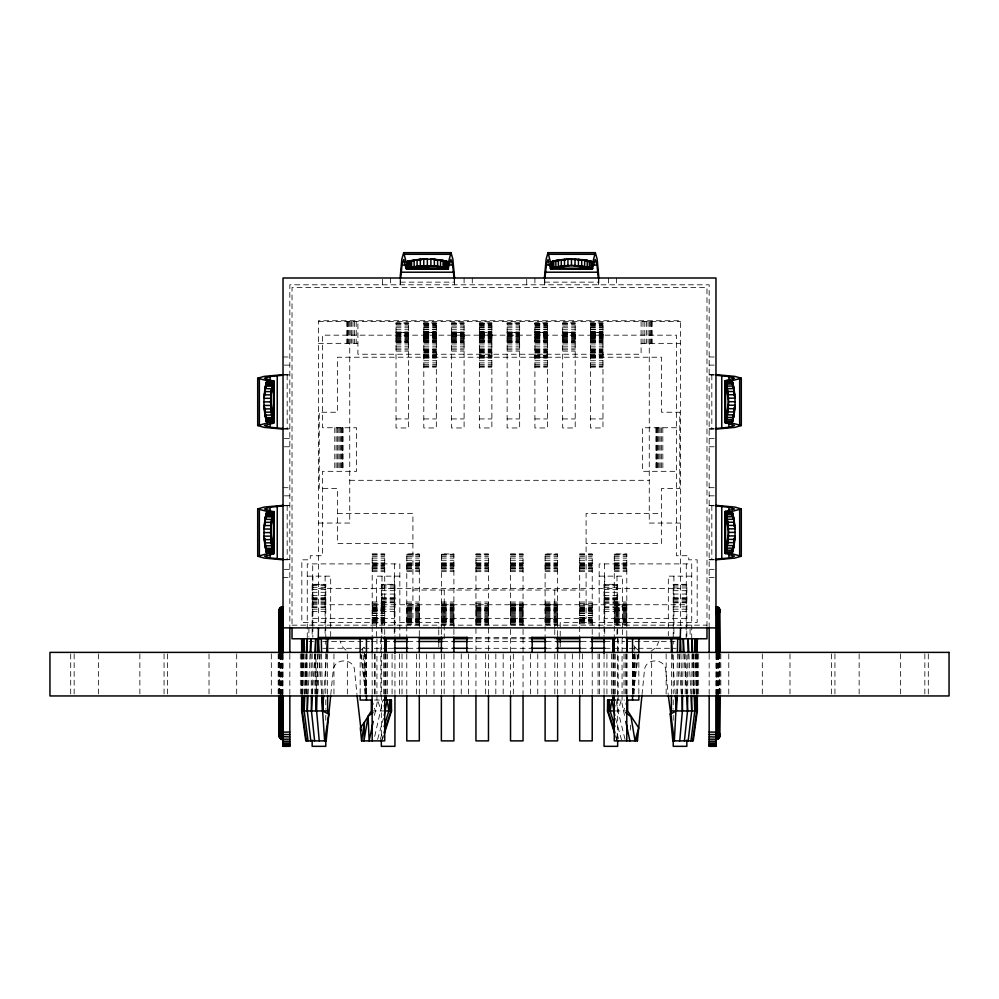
<?xml version="1.0" encoding="UTF-8"?>
<svg xmlns="http://www.w3.org/2000/svg" width="999" height="999" viewBox="0 0 999 999"><rect width="100%" height="100%" fill="white"/><g stroke="black" fill="none" stroke-linecap="round" stroke-linejoin="round"><path stroke-width="0.75" stroke-dasharray="5 3.75" d="M696.715 694.043L696.715 654.133M632.567 693.893L632.679 653.945M694.842 694.043L694.929 654.133M282.567 694.879L282.804 654.507M691.808 694.043L692.007 654.133M716.171 694.767L716.395 654.395M301.823 694.043L302.148 654.133M687.687 694.043L688.024 654.133M696.852 694.043L697.19 654.133M682.604 694.043L683.116 654.133M676.71 694.043L677.409 654.133M632.667 693.955L633.428 654.382M302.722 694.043L303.671 654.133M317.033 694.043L318.044 654.133M304.832 694.043L306.343 654.133M317.857 654.133L316.371 694.043L315.884 654.133M630.307 730.094L630.619 722.389M632.829 693.818L634.64 651.81M634.702 650.249L634.84 647.14L633.616 645.254M308.117 694.043L310.077 654.133M677.384 694.043L679.682 654.133M312.45 694.043L314.785 654.133M317.719 694.043L320.329 654.133M323.763 694.043L326.536 654.133M633.016 693.83L636.126 651.897M400.349 284.802L400.587 279.295M544.667 284.802L544.892 279.295M330.781 694.48L333.391 668.718C335.701 658.329 352.073 658.329 354.383 668.718L356.968 694.505M642.032 694.505L644.617 668.718C646.927 658.329 663.299 658.329 665.609 668.718L668.219 694.48M633.229 693.993L637.624 654.707M633.341 693.855L638.436 653.683M374.7 736.388L382.979 700.037M374.5 715.421L377.672 700.037L381.019 710.938M659.015 641.021L656.331 647.14L651.048 651.248M377.61 739.385L383.441 718.418M380.269 739.46L381.98 733.753M625.037 739.385L617.981 710.938L621.328 700.037L624.5 715.421M381.905 739.46L383.254 735.177M382.455 739.46L383.366 736.6M623.551 710.938L624.575 708.216M360.864 650.174L364.16 647.14L364.298 650.249M284.34 375.124L289.835 374.887M709.165 428.871L714.66 428.646M284.34 505.819L289.835 505.594M709.165 559.577L714.66 559.34M400.349 282.143L454.333 282.143L454.333 284.802M544.667 282.143L598.651 282.143L598.651 284.802M318.431 321.553L680.569 321.553M396.029 323.127L408.554 323.127M423.801 323.127L436.326 323.189M451.573 323.127L464.098 323.127M479.345 323.127L491.87 323.189M507.13 323.127L519.655 323.127M534.902 323.189L547.427 323.127M562.674 323.127L575.199 323.127M590.446 323.127L602.971 323.189M396.029 323.738L408.554 323.738M423.801 323.738L436.326 323.738M451.573 323.738L464.098 323.738M479.345 323.738L491.87 323.738M507.13 323.738L519.655 323.738M534.902 323.738L547.427 323.738M562.674 323.738L575.199 323.738M590.446 323.738L602.971 323.738M423.801 323.988L436.326 323.988M479.345 323.988L491.87 323.988M534.902 323.988L547.427 323.988M590.446 323.988L602.971 323.988M396.029 324.737L408.554 324.737M423.801 324.737L436.326 324.737M451.573 324.737L464.098 324.737M479.345 324.737L491.87 324.737M507.13 324.737L519.655 324.737M534.902 324.737L547.427 324.737M562.674 324.737L575.199 324.737M590.446 324.737L602.971 324.737M423.801 325.287L436.326 325.287M479.345 325.287L491.87 325.287M534.902 325.287L547.427 325.287M590.446 325.287L602.971 325.287M396.029 326.099L408.554 326.099M423.801 326.099L436.326 326.099M451.573 326.099L464.098 326.099M479.345 326.099L491.87 326.099M507.13 326.099L519.655 326.099M534.902 326.099L547.427 326.099M562.674 326.099L575.199 326.099M590.446 326.099L602.971 326.099M423.801 327.06L436.326 327.06M479.345 327.06L491.87 327.06M534.902 327.06L547.427 327.06M590.446 327.06L602.971 327.06M396.029 327.772L408.554 327.772M423.801 327.772L436.326 327.772M451.573 327.772L464.098 327.772M479.345 327.772L491.87 327.772M507.13 327.772L519.655 327.772M534.902 327.772L547.427 327.772M562.674 327.772L575.199 327.772M590.446 327.772L602.971 327.772M423.801 329.245L436.326 329.245M479.345 329.245L491.87 329.245M534.902 329.245L547.427 329.245M590.446 329.245L602.971 329.245M396.029 329.732L408.554 329.732M423.801 329.732L436.326 329.732M451.573 329.732L464.098 329.732M479.345 329.732L491.87 329.732M507.13 329.732L519.655 329.732M534.902 329.732L547.427 329.732M562.674 329.732L575.199 329.732M590.446 329.732L602.971 329.732M423.801 331.768L436.326 331.768M479.345 331.768L491.87 331.768M534.902 331.768L547.427 331.768M590.446 331.768L602.971 331.768M396.029 331.918L408.554 331.918M423.801 331.918L436.326 331.918M451.573 331.918L464.098 331.918M479.345 331.918L491.87 331.918M507.13 331.918L519.655 331.918M534.902 331.918L547.427 331.918M562.674 331.918L575.199 331.918M590.446 331.918L602.971 331.918M436.326 332.455L423.801 332.455L436.326 332.58M479.345 332.455L491.87 332.455L479.345 332.58M547.427 332.455L534.902 332.455L547.427 332.58M602.971 332.455L590.446 332.455L602.971 332.58M396.029 332.742L408.554 332.742M423.801 332.742L436.326 332.742M451.573 332.742L464.098 332.742M479.345 332.742L491.87 332.742M507.13 332.742L519.655 332.742M534.902 332.742L547.427 332.742M562.674 332.742L575.199 332.742M590.446 332.742L602.971 332.742M423.801 332.942L436.326 332.942M479.345 332.942L491.87 332.942M534.902 332.942L547.427 332.942M590.446 332.942L602.971 332.942M396.029 333.104L408.554 333.104M423.801 333.104L436.326 333.104M451.573 333.104L464.098 333.104M479.345 333.104L491.87 333.104M507.13 333.104L519.655 333.104M534.902 333.104L547.427 333.104M562.674 333.104L575.199 333.104M590.446 333.104L602.971 333.104M396.029 333.604L408.554 333.604M423.801 333.541L436.326 333.604M451.573 333.604L464.098 333.604M479.345 333.604L491.87 333.541M507.13 333.604L519.655 333.604M534.902 333.541L547.427 333.604M562.674 333.604L575.199 333.604M590.446 333.604L602.971 333.541M396.029 334.215L408.554 334.265M423.801 334.215L436.326 334.265M451.573 334.265L464.098 334.215M479.345 334.265L491.87 334.215M507.13 334.215L519.655 334.265M534.902 334.265L547.427 334.215M562.674 334.265L575.199 334.215M590.446 334.215L602.971 334.265M423.801 334.365L436.326 334.365M479.345 334.365L491.87 334.365M534.902 334.365L547.427 334.365M590.446 334.365L602.971 334.365M423.801 334.565L436.326 334.565M479.345 334.565L491.87 334.565M534.902 334.565L547.427 334.565M590.446 334.565L602.971 334.565M396.029 334.927L408.554 334.927M423.801 334.927L436.326 334.927M451.573 334.927L464.098 334.927M479.345 334.927L491.87 334.927M507.13 334.927L519.655 334.927M534.902 334.927L547.427 334.927M562.674 334.927L575.199 334.927M590.446 334.927L602.971 334.927M423.801 335.364L436.326 335.364M479.345 335.364L491.87 335.364M534.902 335.364L547.427 335.364M590.446 335.364L602.971 335.364M396.029 335.726L408.554 335.726M423.801 335.726L436.326 335.726M451.573 335.726L464.098 335.726M479.345 335.726L491.87 335.726M507.13 335.726L519.655 335.726M534.902 335.726L547.427 335.726M562.674 335.726L575.199 335.726M590.446 335.726L602.971 335.726M396.029 336.576L408.554 336.576M423.801 336.538L436.326 336.576M451.573 336.576L464.098 336.576M479.345 336.576L491.87 336.538M507.13 336.576L519.655 336.576M534.902 336.538L547.427 336.576M562.674 336.576L575.199 336.576M590.446 336.576L602.971 336.538M396.029 336.713L408.554 336.713M423.801 336.713L436.326 336.713M451.573 336.713L464.098 336.713M479.345 336.713L491.87 336.713M507.13 336.713L519.655 336.713M534.902 336.713L547.427 336.713M562.674 336.713L575.199 336.713M590.446 336.713L602.971 336.713M396.029 337.462L408.554 337.462M423.801 337.55L436.326 337.462M451.573 337.462L464.098 337.462M479.345 337.55L491.87 337.462M507.13 337.462L519.655 337.462M534.902 337.55L547.427 337.462M562.674 337.462L575.199 337.462M590.446 337.55L602.971 337.462M423.801 337.824L436.326 337.824M479.345 337.824L491.87 337.824M534.902 337.824L547.427 337.824M590.446 337.824L602.971 337.824M396.029 338.361L408.554 338.361M423.801 338.361L436.326 338.361M451.573 338.361L464.098 338.361M479.345 338.361L491.87 338.361M507.13 338.361L519.655 338.361M534.902 338.361L547.427 338.361M562.674 338.361L575.199 338.361M590.446 338.361L602.971 338.361M396.029 339.185L408.554 339.26M423.801 339.26L436.326 339.198M451.573 339.26L464.098 339.185M479.345 339.185L491.87 339.26M507.13 339.185L519.655 339.26M534.902 339.198L547.427 339.185M562.674 339.26L575.199 339.185M590.446 339.26L602.971 339.198M396.029 340.11L408.554 340.11M423.801 340.11L436.326 340.11M451.573 340.11L464.098 340.11M479.345 340.11L491.87 340.11M507.13 340.11L519.655 340.11M534.902 340.11L547.427 340.11M562.674 340.11L575.199 340.11M590.446 340.11L602.971 340.11M423.801 340.622L436.326 340.622M479.345 340.622L491.87 340.622M534.902 340.622L547.427 340.622M590.446 340.622L602.971 340.622M396.029 340.896L408.554 340.896M423.801 340.896L436.326 340.896M451.573 340.896L464.098 340.896M479.345 340.896L491.87 340.896M507.13 340.896L519.655 340.896M534.902 340.896L547.427 340.896M562.674 340.896L575.199 340.896M590.446 340.896L602.971 340.896M396.029 341.608L408.554 341.608M423.801 341.608L436.326 341.608M451.573 341.608L464.098 341.608M479.345 341.608L491.87 341.608M507.13 341.608L519.655 341.608M534.902 341.608L547.427 341.608M562.674 341.608L575.199 341.608M590.446 341.608L602.971 341.608M396.029 341.633L408.554 341.633M423.801 341.633L436.326 341.633M451.573 341.633L464.098 341.633M479.345 341.633L491.87 341.633M507.13 341.633L519.655 341.633M534.902 341.633L547.427 341.633M562.674 341.633L575.199 341.633M590.446 341.633L602.971 341.633M396.029 342.207L408.554 342.207M423.801 342.207L436.326 342.207M451.573 342.207L464.098 342.207M479.345 342.207L491.87 342.207M507.13 342.207L519.655 342.207M534.902 342.207L547.427 342.207M562.674 342.207L575.199 342.207M590.446 342.207L602.971 342.207M396.029 342.707L408.554 342.707M423.801 342.707L436.326 342.707M451.573 342.707L464.098 342.707M479.345 342.707L491.87 342.707M507.13 342.707L519.655 342.707M534.902 342.707L547.427 342.707M562.674 342.707L575.199 342.707M590.446 342.707L602.971 342.707M318.431 343.344L357.904 343.344M641.096 343.344L680.569 343.344M396.029 343.981L408.554 343.981M423.801 343.981L436.326 343.981M451.573 343.981L464.098 343.981M479.345 343.981L491.87 343.981M507.13 343.981L519.655 343.981M534.902 343.981L547.427 343.981M562.674 343.981L575.199 343.981M590.446 343.981L602.971 343.981M396.029 346.154L408.554 346.154M423.801 346.154L436.326 346.154M451.573 346.154L464.098 346.154M479.345 346.154L491.87 346.154M507.13 346.154L519.655 346.154M534.902 346.154L547.427 346.154M562.674 346.154L575.199 346.154M590.446 346.154L602.971 346.154M396.029 348.102L408.554 348.102M423.801 348.102L436.326 348.102M451.573 348.102L464.098 348.102M479.345 348.102L491.87 348.102M507.13 348.102L519.655 348.102M534.902 348.102L547.427 348.102M562.674 348.102L575.199 348.102M590.446 348.102L602.971 348.102M423.801 349.338L436.326 349.338M479.345 349.338L491.87 349.338M534.902 349.338L547.427 349.338M590.446 349.338L602.971 349.338M396.029 349.762L408.554 349.762M423.801 349.762L436.326 349.762M451.573 349.762L464.098 349.762M479.345 349.762L491.87 349.762M507.13 349.762L519.655 349.762M534.902 349.762L547.427 349.762M562.674 349.762L575.199 349.762M590.446 349.762L602.971 349.762M423.801 350.612L436.326 350.612M479.345 350.612L491.87 350.612M534.902 350.612L547.427 350.612M590.446 350.612L602.971 350.612M396.029 351.111L408.554 351.111M423.801 351.111L436.326 351.111M451.573 351.111L464.098 351.111M479.345 351.111L491.87 351.111M507.13 351.111L519.655 351.111M534.902 351.111L547.427 351.111M562.674 351.111L575.199 351.111M590.446 351.111L602.971 351.111M423.801 351.86L436.326 351.86M479.345 351.86L491.87 351.86M534.902 351.86L547.427 351.86M590.446 351.86L602.971 351.86M423.801 352.41L436.326 352.41M479.345 352.41L491.87 352.41M534.902 352.41L547.427 352.41M590.446 352.41L602.971 352.41M423.801 353.047L436.326 353.047M479.345 353.047L491.87 353.047M534.902 353.047L547.427 353.047M590.446 353.047L602.971 353.047M423.801 355.107L436.326 355.107M479.345 355.107L491.87 355.107M534.902 355.107L547.427 355.107M590.446 355.107L602.971 355.107M423.801 355.382L436.326 355.382M479.345 355.382L491.87 355.382M534.902 355.382L547.427 355.382M590.446 355.382L602.971 355.382M423.801 355.944L436.326 355.944M479.345 355.944L491.87 355.944M534.902 355.944L547.427 355.944M590.446 355.944L602.971 355.944M423.801 356.606L436.326 356.606M479.345 356.606L491.87 356.606M534.902 356.606L547.427 356.606M590.446 356.606L602.971 356.606M283.029 356.993L289.835 356.993M709.165 356.993L714.61 356.993M423.801 357.105L436.326 357.105M479.345 357.105L491.87 357.105M534.902 357.105L547.427 357.105M590.446 357.105L602.971 357.105M423.801 357.505L436.326 357.505M479.345 357.505L491.87 357.505M534.902 357.505L547.427 357.505M590.446 357.505L602.971 357.505M423.801 358.179L436.326 358.179M479.345 358.179L491.87 358.179M534.902 358.179L547.427 358.179M590.446 358.179L602.971 358.179M423.801 360.714L436.326 360.714M479.345 360.714L491.87 360.714M534.902 360.714L547.427 360.714M590.446 360.714L602.971 360.714M423.801 362.887L436.326 362.887M479.345 362.887L491.87 362.887M534.902 362.887L547.427 362.887M590.446 362.887L602.971 362.887M423.801 364.66L436.326 364.66M479.345 364.66L491.87 364.66M534.902 364.66L547.427 364.66M590.446 364.66L602.971 364.66M284.39 365.122L289.835 365.122M709.165 365.122L715.971 365.122M423.801 365.959L436.326 365.959M479.345 365.959L491.87 365.959M534.902 365.959L547.427 365.959M590.446 365.959L602.971 365.959M423.801 366.758L436.326 366.758M479.345 366.758L491.87 366.758M534.902 366.758L547.427 366.758M590.446 366.758L602.971 366.758M423.801 367.033L436.326 367.033M479.345 367.033L491.87 367.033M534.902 367.033L547.427 367.033M590.446 367.033L602.971 367.033M283.029 374.65L289.835 374.65M709.165 374.65L714.61 374.65M709.165 374.887L714.66 375.124M396.029 418.931L408.554 418.931M423.801 418.931L436.326 418.931M451.573 418.931L464.098 418.931M479.345 418.931L491.87 418.931M507.13 418.931L519.655 418.931M534.902 418.931L547.427 418.931M562.674 418.931L575.199 418.931M590.446 418.931L602.971 418.931M676.485 427.747L642.457 427.747L642.457 471.316L676.485 471.316M284.34 428.646L289.835 428.871M283.029 429.108L289.835 429.108M709.165 429.108L714.61 429.108M284.39 438.648L289.835 438.648M709.165 438.648L714.61 438.648M284.39 446.778L289.835 446.778M709.165 446.778L714.61 446.778M349.737 480.307L649.263 480.307M283.029 487.699L289.835 487.699M709.165 487.699L715.971 487.699M284.39 495.829L289.835 495.829M709.165 495.829L715.971 495.829M284.39 505.357L289.835 505.357M709.165 505.357L715.971 505.357M709.165 505.594L714.66 505.819M337.487 513.523L412.912 513.523L412.912 618.356L586.088 618.356L586.088 513.523L661.513 513.523M318.431 523.051L349.737 523.051L349.737 343.344M680.569 523.051L649.263 523.051L649.263 343.344M412.912 543.468L337.487 543.468L337.487 488.474L319.243 488.474L319.243 412.237L337.487 412.237L337.487 357.23L661.513 357.23L661.513 412.237L679.757 412.237L679.757 488.474L661.513 488.474L661.513 543.468L586.088 543.468M372.202 554.233L384.727 554.233M406.78 554.233L419.305 554.233M441.371 554.233L453.896 554.233M475.949 554.233L488.474 554.233M510.526 554.233L523.051 554.233M545.104 554.233L557.629 554.233M579.695 554.233L592.22 554.233M614.273 554.233L626.798 554.233M372.202 555.019L384.727 555.019M406.78 555.019L419.305 555.019M441.371 555.019L453.896 555.019M475.949 555.019L488.474 555.019M510.526 555.019L523.051 555.019M545.104 555.019L557.629 555.019M579.695 555.019L592.22 555.019M614.273 555.019L626.798 555.019M372.202 556.331L384.727 556.331M406.78 556.331L419.305 556.331M441.371 556.331L453.896 556.331M475.949 556.331L488.474 556.331M510.526 556.331L523.051 556.331M545.104 556.331L557.629 556.331M579.695 556.331L592.22 556.331M614.273 556.331L626.798 556.331M372.202 558.104L384.727 558.104M406.78 558.104L419.305 558.104M441.371 558.104L453.896 558.104M475.949 558.104L488.474 558.104M510.526 558.104L523.051 558.104M545.104 558.104L557.629 558.104M579.695 558.104L592.22 558.104M614.273 558.104L626.798 558.104M284.34 559.34L289.835 559.577M283.029 559.815L289.835 559.815M709.165 559.815L715.971 559.815M372.202 560.277L384.727 560.277M406.78 560.277L419.305 560.277M441.371 560.277L453.896 560.277M475.949 560.277L488.474 560.277M510.526 560.277L523.051 560.277M545.104 560.277L557.629 560.277M579.695 560.277L592.22 560.277M614.273 560.277L626.798 560.277M372.202 562.812L384.727 562.812M406.78 562.812L419.305 562.812M441.371 562.812L453.896 562.812M475.949 562.812L488.474 562.812M510.526 562.812L523.051 562.812M545.104 562.812L557.629 562.812M579.695 562.812L592.22 562.812M614.273 562.812L626.798 562.812M372.202 563.486L384.727 563.611M406.78 563.486L419.305 563.486M441.371 563.486L453.896 563.486M475.949 563.611L488.474 563.486M510.526 563.486L523.051 563.611M545.104 563.486L557.629 563.611M579.695 563.486L592.22 563.611M614.273 563.486L626.798 563.486M406.78 563.985L419.305 563.985M441.371 563.985L453.896 563.985M475.949 563.985L488.474 563.985M510.526 563.985L523.051 563.985M545.104 563.985L557.629 563.985M579.695 563.985L592.22 563.985M372.202 564.585L384.727 564.585M406.78 564.585L419.305 564.585M441.371 564.585L453.896 564.585M475.949 564.585L488.474 564.585M510.526 564.585L523.051 564.585M545.104 564.585L557.629 564.585M579.695 564.585L592.22 564.585M614.273 564.585L626.798 564.585M372.202 565.397L384.727 565.397M406.78 565.397L419.305 565.397M441.371 565.397L453.896 565.397M475.949 565.397L488.474 565.397M510.526 565.397L523.051 565.397M545.104 565.397L557.629 565.397M579.695 565.397L592.22 565.397M614.273 565.397L626.798 565.397M372.202 565.609L384.727 565.609M406.78 565.609L419.305 565.609M441.371 565.609L453.896 565.609M475.949 565.609L488.474 565.609M510.526 565.609L523.051 565.609M545.104 565.609L557.629 565.609M579.695 565.609L592.22 565.609M614.273 565.609L626.798 565.609M372.202 566.408L384.727 566.408M406.78 566.408L419.305 566.408M441.371 566.408L453.896 566.408M475.949 566.408L488.474 566.408M510.526 566.408L523.051 566.408M545.104 566.408L557.629 566.408M579.695 566.408L592.22 566.408M614.273 566.408L626.798 566.408M372.202 567.569L384.727 567.569M406.78 567.569L419.305 567.569M441.371 567.569L453.896 567.569M475.949 567.569L488.474 567.569M510.526 567.569L523.051 567.569M545.104 567.569L557.629 567.569M579.695 567.569L592.22 567.569M614.273 567.569L626.798 567.569M372.202 568.581L384.727 568.581M406.78 568.581L419.305 568.581M441.371 568.581L453.896 568.581M475.949 568.581L488.474 568.581M510.526 568.581L523.051 568.581M545.104 568.581L557.629 568.581M579.695 568.581L592.22 568.581M614.273 568.581L626.798 568.581M372.202 568.868L384.727 568.868M406.78 568.868L419.305 568.868M441.371 568.868L453.896 568.868M475.949 568.868L488.474 568.868M510.526 568.868L523.051 568.868M545.104 568.868L557.629 568.868M579.695 568.868L592.22 568.868M614.273 568.868L626.798 568.868M284.39 569.343L289.835 569.343M709.165 569.343L714.61 569.343M372.202 570.242L384.727 570.242M406.78 570.242L419.305 570.242M441.371 570.242L453.896 570.242M475.949 570.242L488.474 570.242M510.526 570.242L523.051 570.242M545.104 570.242L557.629 570.242M579.695 570.242L592.22 570.242M614.273 570.242L626.798 570.242M372.202 571.653L384.727 571.653M406.78 571.653L419.305 571.653M441.371 571.653L453.896 571.653M475.949 571.653L488.474 571.653M510.526 571.653L523.051 571.653M545.104 571.653L557.629 571.653M579.695 571.653L592.22 571.653M614.273 571.653L626.798 571.653M307.267 576.148L330.681 576.148L330.681 638.773M399.837 576.148L376.423 576.148L376.423 638.773M599.163 576.148L622.577 576.148L622.577 628.383M691.733 576.148L668.319 576.148L668.319 635.801M283.029 577.472L289.835 577.472M709.165 577.472L715.971 577.472M312.163 584.652L325.774 584.652M604.058 584.652L617.669 584.652M381.331 584.727L394.942 584.727M673.226 584.727L686.837 584.727M312.163 585.651L325.774 585.651M604.058 585.651L617.669 585.651M381.331 585.963L394.942 585.963M673.226 585.963L686.837 585.963M312.163 587.287L325.774 587.287M604.058 587.287L617.669 587.287M381.331 587.961L394.942 587.961M673.226 587.961L686.837 587.961M318.431 588.399L680.569 588.399M312.163 589.522L325.774 589.522M604.058 589.522L617.669 589.522M412.912 590.034L586.088 590.034M381.331 590.684L394.942 590.684M673.226 590.684L686.837 590.684M312.163 592.295L325.774 592.295M604.058 592.295L617.669 592.295M381.331 594.043L394.942 594.043M673.226 594.043L686.837 594.043M312.163 595.541L325.774 595.541M604.058 595.541L617.669 595.541M312.163 597.926L325.774 597.926M381.331 597.926L394.942 597.926M604.058 597.926L617.669 597.926M673.226 597.926L686.837 597.926M312.163 598.139L325.774 598.139M381.331 598.139L394.942 598.139M604.058 598.139L617.669 598.139M673.226 598.139L686.837 598.139M312.163 598.751L325.774 598.751M381.331 598.751L394.942 598.751M604.058 598.751L617.669 598.751M673.226 598.751L686.837 598.751M312.163 599.188L325.774 599.188M604.058 599.188L617.669 599.188M312.163 599.762L325.774 599.762M381.331 599.762L394.942 599.762M604.058 599.762L617.669 599.762M673.226 599.762L686.837 599.762M312.163 601.123L325.774 601.123M381.331 601.123L394.942 601.123M604.058 601.123L617.669 601.123M673.226 601.123L686.837 601.123M372.202 602.022L384.727 602.022M406.78 602.022L419.305 602.022M441.371 602.022L453.896 602.022M475.949 602.022L488.474 602.022M510.526 602.022L523.051 602.022M545.104 602.022L557.629 602.022M579.695 602.022L592.22 602.022M614.273 602.022L626.798 602.022M381.331 602.235L394.942 602.235M673.226 602.235L686.837 602.235M312.163 602.797L325.774 602.797M381.331 602.797L394.942 602.797M604.058 602.797L617.669 602.797M673.226 602.797L686.837 602.797M312.163 603.134L325.774 603.134M604.058 603.134L617.669 603.134M441.371 603.296L453.896 603.296M510.526 603.296L523.051 603.296M545.104 603.296L557.629 603.296M614.273 603.296L626.798 603.296M372.202 603.433L384.727 603.433M406.78 603.433L419.305 603.433M475.949 603.433L488.474 603.433M579.695 603.433L592.22 603.433M441.371 604.545L453.896 604.545M510.526 604.545L523.051 604.545M545.104 604.545L557.629 604.545M614.273 604.545L626.798 604.545M312.163 604.745L686.837 604.745M372.202 605.094L384.727 605.094M406.78 605.094L419.305 605.094M441.371 605.094L453.896 605.094M475.949 605.094L488.474 605.094M510.526 605.094L523.051 605.094M545.104 605.094L557.629 605.094M579.695 605.094L592.22 605.094M614.273 605.094L626.798 605.094M441.371 605.731L453.896 605.731M510.526 605.731L523.051 605.731M545.104 605.731L557.629 605.731M614.273 605.731L626.798 605.731M372.202 606.106L384.727 606.106M406.78 606.106L419.305 606.106M475.949 606.106L488.474 606.106M579.695 606.106L592.22 606.106M312.163 606.893L325.774 606.893M381.331 606.893L394.942 606.818M441.371 606.818L453.896 606.818M510.526 606.818L523.051 606.818M545.104 606.818L557.629 606.818M604.058 606.893L626.798 606.818M673.226 606.893L686.837 606.818M312.163 607.292L325.774 607.292M372.202 607.267L384.727 607.267M406.78 607.267L419.305 607.267M475.949 607.267L488.474 607.267M579.695 607.267L592.22 607.267M604.058 607.292L617.669 607.292M441.371 607.792L453.896 607.792M510.526 607.792L523.051 607.792M545.104 607.792L557.629 607.792M614.273 607.792L626.798 607.792M372.202 608.066L384.727 608.066M406.78 608.066L419.305 608.066M441.371 608.066L453.896 608.066M475.949 608.066L488.474 608.066M510.526 608.066L523.051 608.066M545.104 608.066L557.629 608.066M579.695 608.066L592.22 608.066M614.273 608.066L626.798 608.066M372.202 608.279L384.727 608.279M406.78 608.279L419.305 608.279M475.949 608.279L488.474 608.279M579.695 608.279L592.22 608.279M441.371 608.628L453.896 608.628M510.526 608.628L523.051 608.628M545.104 608.628L557.629 608.628M614.273 608.628L626.798 608.628M312.163 609.178L325.774 609.178M372.202 609.09L394.942 609.178M406.78 609.09L419.305 609.09M475.949 609.09L488.474 609.09M579.695 609.09L592.22 609.09M604.058 609.178L617.669 609.178M673.226 609.178L686.837 609.178M441.371 609.29L453.896 609.29M510.526 609.29L523.051 609.29M545.104 609.29L557.629 609.29M614.273 609.29L626.798 609.29M372.202 609.69L384.727 609.69M406.78 609.69L419.305 609.69M441.371 609.79L453.896 609.79M475.949 609.69L488.474 609.69M510.526 609.79L523.051 609.79M545.104 609.79L557.629 609.79M579.695 609.69L592.22 609.69M614.273 609.79L626.798 609.79M372.202 610.064L384.727 610.064M406.78 610.064L419.305 610.064M441.371 610.089L453.896 610.089M475.949 610.064L488.474 610.064M510.526 610.089L523.051 610.089M545.104 610.089L557.629 610.089M579.695 610.064L592.22 610.064M614.273 610.089L626.798 610.089M372.202 610.401L384.727 610.401M406.78 610.451L419.305 610.451M441.371 610.451L453.896 610.451M475.949 610.451L488.474 610.451M510.526 610.451L523.051 610.451M545.104 610.451L557.629 610.451M579.695 610.401L592.22 610.401M614.273 610.451L626.798 610.451M372.202 610.864L384.727 610.864M406.78 610.864L419.305 610.864M441.371 610.864L453.896 610.864M475.949 610.864L488.474 610.864M510.526 610.864L523.051 610.864M545.104 610.864L557.629 610.864M579.695 610.864L592.22 610.864M614.273 610.864L626.798 610.864M372.202 611.051L384.727 611.051M579.695 611.051L592.22 611.051M406.78 611.251L419.305 611.251M441.371 611.251L453.896 611.251M475.949 611.251L488.474 611.251M510.526 611.251L523.051 611.251M545.104 611.251L557.629 611.251M614.273 611.251L626.798 611.251M312.163 611.55L325.774 611.55M381.331 611.55L394.942 611.55M604.058 611.55L617.669 611.55M673.226 611.55L686.837 611.55M372.202 612.112L384.727 612.112M579.695 612.112L592.22 612.112M406.78 612.562L419.305 612.562M441.371 612.562L453.896 612.562M475.949 612.562L488.474 612.562M510.526 612.562L523.051 612.562M545.104 612.562L557.629 612.562M614.273 612.562L626.798 612.562M372.202 613.398L384.727 613.398M406.78 613.398L419.305 613.398M441.371 613.398L453.896 613.398M475.949 613.398L488.474 613.398M510.526 613.398L523.051 613.398M545.104 613.398L557.629 613.398M579.695 613.398L592.22 613.398M614.273 613.398L626.798 613.398M372.202 613.561L384.727 613.561M579.695 613.561L592.22 613.561M406.78 614.323L419.305 614.323M441.371 614.323L453.896 614.323M475.949 614.323L488.474 614.323M510.526 614.323L523.051 614.323M545.104 614.323L557.629 614.323M614.273 614.323L626.798 614.323M372.202 615.372L384.727 615.372M579.695 615.372L592.22 615.372M372.202 615.571L384.727 615.571M406.78 615.571L419.305 615.571M441.371 615.571L453.896 615.571M475.949 615.571L488.474 615.571M510.526 615.571L523.051 615.571M545.104 615.571L557.629 615.571M579.695 615.571L592.22 615.571M614.273 615.571L626.798 615.571M406.78 616.508L419.305 616.508M441.371 616.508L453.896 616.508M475.949 616.508L488.474 616.508M510.526 616.508L523.051 616.508M545.104 616.508L557.629 616.508M614.273 616.508L626.798 616.508M372.202 617.345L384.727 617.345M406.78 617.345L419.305 617.345M441.371 617.345L453.896 617.345M475.949 617.345L488.474 617.345M510.526 617.345L523.051 617.345M545.104 617.345L557.629 617.345M579.695 617.345L592.22 617.345M614.273 617.345L626.798 617.345M372.202 617.482L384.727 617.482M579.695 617.482L592.22 617.482M686.288 618.356L604.607 618.356L604.607 563.898M372.202 618.643L384.727 618.643M406.78 618.643L419.305 618.643M441.371 618.643L453.896 618.643M475.949 618.643L488.474 618.643M510.526 618.643L523.051 618.643M545.104 618.643L557.629 618.643M579.695 618.643L592.22 618.643M614.273 618.643L626.798 618.643M406.78 619.03L419.305 619.03M441.371 619.03L453.896 619.03M475.949 619.03L488.474 619.03M510.526 619.03L523.051 619.03M545.104 619.03L557.629 619.03M614.273 619.03L626.798 619.03M372.202 619.442L384.727 619.442M406.78 619.442L419.305 619.442M441.371 619.442L453.896 619.442M475.949 619.442L488.474 619.442M510.526 619.442L523.051 619.442M545.104 619.442L557.629 619.442M579.695 619.442L592.22 619.442M614.273 619.442L626.798 619.442M372.202 619.717L384.727 619.855M406.78 619.717L419.305 619.717M441.371 619.842L453.896 619.717M475.949 619.717L488.474 619.842M510.526 619.717L523.051 619.842M545.104 619.842L557.629 619.717M579.695 619.717L592.22 619.717M614.273 619.717L626.798 619.717M372.202 620.204L384.727 620.204M406.78 620.204L419.305 620.204M441.371 620.204L453.896 620.204M475.949 620.204L488.474 620.204M510.526 620.204L523.051 620.204M545.104 620.204L557.629 620.204M579.695 620.204L592.22 620.204M614.273 620.204L626.798 620.204M372.202 620.816L384.727 620.816M406.78 620.816L419.305 620.816M441.371 620.816L453.896 620.816M475.949 620.816L488.474 620.816M510.526 620.816L523.051 620.816M545.104 620.816L557.629 620.816M579.695 620.816L592.22 620.816M614.273 620.816L626.798 620.816M372.202 621.628L384.727 621.628M406.78 621.628L419.305 621.628M441.371 621.628L453.896 621.628M475.949 621.628L488.474 621.628M510.526 621.628L523.051 621.628M545.104 621.628L557.629 621.628M579.695 621.628L592.22 621.628M614.273 621.628L626.798 621.628M406.78 621.828L419.305 621.828M441.371 621.828L453.896 621.828M475.949 621.828L488.474 621.828M510.526 621.828L523.051 621.828M545.104 621.828L557.629 621.828M614.273 621.828L626.798 621.828M372.202 622.639L384.727 622.639M406.78 622.639L419.305 622.639M441.371 622.639L453.896 622.639M475.949 622.639L488.474 622.639M510.526 622.639L523.051 622.639M545.104 622.639L557.629 622.639M579.695 622.639L592.22 622.639M614.273 622.639L626.798 622.639M372.202 623.801L384.727 623.801M406.78 623.801L419.305 623.801M441.371 623.801L453.896 623.801M475.949 623.801L488.474 623.801M510.526 623.801L523.051 623.801M545.104 623.801L557.629 623.801M579.695 623.801L592.22 623.801M614.273 623.801L626.798 623.801M406.78 624.812L419.305 624.812M441.371 624.812L453.896 624.812M475.949 624.812L488.474 624.812M510.526 624.812L523.051 624.812M545.104 624.812L557.629 624.812M614.273 624.812L626.798 624.812M292.02 625.162L706.98 625.162M467.632 637.412L531.368 637.412M467.582 638.773L531.418 638.773M308.903 641.495L313.561 641.495M322.814 641.495L369.58 641.495M371.141 641.495L383.579 641.495M384.665 641.495L393.943 641.495M407.854 641.495L417.819 641.495M442.707 641.495L452.797 641.495M467.607 641.495L531.393 641.495M546.203 641.495L556.293 641.495M581.181 641.495L591.146 641.495M605.057 641.495L624.75 641.495M626.311 641.495L676.186 641.495M322.814 648.301L327.572 648.301M328.996 648.301L372.689 648.301M374.25 648.301L386.7 648.301M387.749 648.301L393.943 648.301M407.854 648.301L417.819 648.301M442.707 648.301L452.797 648.301M467.607 648.301L531.393 648.301M546.203 648.301L556.293 648.301M581.181 648.301L591.146 648.301M605.057 648.301L627.859 648.301M629.42 648.301L676.186 648.301M374.513 700.037L383.741 700.037M615.259 700.037L624.487 700.037M371.353 710.938L385.514 710.938M614.984 710.938L627.647 710.938M638.136 650.174L634.84 647.14M345.966 650.174L342.669 647.14L339.985 641.021M374.425 708.216L375.449 710.938M615.634 736.6L616.995 740.883M615.746 735.177L617.095 739.46M617.02 733.753L618.731 739.46M615.559 718.418L621.803 740.883M616.271 701.398L617.981 710.938M360.564 653.683L365.659 693.855M361.376 654.707L365.771 693.993M598.413 279.295L598.651 282.143M454.108 279.295L454.333 282.143M362.637 648.788L362.987 653.446M363.099 655.007L365.984 693.83M672.464 654.133L675.237 694.043M678.671 654.133L681.281 694.043M684.215 654.133L686.55 694.043M319.318 654.133L321.616 694.043M688.923 654.133L690.883 694.043M364.36 651.81L366.171 693.818M692.657 654.133L694.168 694.043M695.329 654.133L696.303 694.043M680.956 654.133L681.967 694.043M365.572 654.382L366.333 693.955M321.591 654.133L322.29 694.043M310.976 654.133L311.313 694.043M696.852 654.133L697.177 694.043M301.81 654.133L302.148 694.043M306.993 654.133L307.192 694.043M366.321 653.945L366.433 693.893M304.071 654.133L304.158 694.043M315.696 654.133L315.734 694.043M302.285 654.133L302.31 694.043M928.296 653.945L928.296 695.953M924.849 653.945L924.849 695.953M900.636 653.945L900.636 694.405M859.14 653.945L859.14 695.953M834.939 653.945L834.939 695.953M831.48 653.945L831.48 695.953M789.984 653.945L789.984 695.953M762.312 653.945L762.312 695.953M728.771 653.945L728.771 695.953M720.816 653.945L720.816 695.953M719.829 653.658L719.829 694.068M719.542 653.621L719.542 694.105M719.155 653.583L719.155 694.143M718.693 654.57L718.693 694.68M718.156 654.432L718.156 694.842M717.569 654.432L717.569 694.842M716.957 654.432L716.957 694.842M716.62 654.432L716.62 694.842M715.971 654.308L715.971 694.842M711.825 374.887L711.825 428.871M711.825 505.594L711.825 559.577M709.165 627.884L709.165 284.802L289.835 284.802L289.835 627.884M709.165 654.308L709.165 694.73M706.98 626.348L706.98 287.525L292.02 287.525L292.02 626.348M698.676 653.945L698.676 695.953M697.314 654.133L697.314 694.043M693.368 653.945L693.368 695.953M693.156 653.945L693.156 695.953M691.733 638.773L691.733 563.898L599.163 563.898L599.163 638.773M690.097 629.345L690.097 636.962M686.837 636.338L686.837 584.315L673.226 584.315L673.226 644.08M686.837 654.869L686.837 693.656M686.288 563.898L686.151 638.773M685.202 653.945L685.202 695.953M680.569 625.162L680.569 320.741L318.431 320.741L318.431 625.162M673.9 576.148L673.9 638.773M673.226 654.869L673.226 693.656M673.226 699.824L673.226 709.153M673.226 715.334L673.226 721.54M671.39 654.133L671.39 694.043M666.146 653.945L666.146 695.953M662.812 427.747L662.874 471.316M661.438 427.747L661.438 471.316M660.152 427.747L660.152 471.316M658.99 427.747L658.99 471.316M657.979 427.747L657.979 471.316M657.155 427.747L657.155 471.316M656.555 427.747L656.555 471.316M656.193 427.747L656.193 471.316M656.068 427.747L656.068 471.316M651.985 321.553L651.985 343.344M651.823 321.553L651.823 343.344M651.66 653.945L651.66 695.953M651.323 321.553L651.323 343.344M650.524 321.553L650.524 343.344M649.437 321.553L649.437 343.344M648.089 321.553L648.089 343.344M646.54 321.553L646.54 343.344M644.817 321.553L644.817 343.344M642.981 321.553L642.981 343.344M641.096 321.553L641.096 354.233L357.904 354.233L357.904 321.553M638.836 653.683L638.836 693.918M634.153 653.945L634.153 695.953M632.554 653.571L632.554 693.918M626.91 654.095L626.91 693.918M626.798 635.639L626.798 553.958L614.273 553.958L614.273 635.639M626.798 654.195L626.798 694.455M625.299 653.945L625.299 695.953M623.988 653.945L623.988 695.953M622.577 629.607L622.577 638.773M622.065 638.773L622.065 693.918M622.065 695.441L622.065 700.037M618.144 638.773L618.144 693.918M618.144 695.441L618.144 700.037M617.669 738.611L617.669 584.315L604.058 584.315L604.058 636.338M616.995 576.148L616.995 628.084M616.995 629.607L616.995 638.773M616.583 277.997L616.583 284.802M615.259 654.095L615.259 693.918M614.273 654.195L614.273 694.455M613.498 654.095L613.498 693.918M612.911 654.095L612.911 693.918M611.55 653.945L611.55 695.953M608.416 277.997L608.416 284.802M606.917 653.945L606.917 695.953M604.745 576.148L604.745 638.773M604.058 653.633L604.058 693.806M599.562 653.945L599.562 695.953M598.888 277.997L598.888 284.802M598.064 653.945L598.064 695.953M592.22 625.112L592.22 553.958L579.695 553.958L579.695 625.112M592.22 629.432L592.22 635.926M592.22 654.195L592.22 694.58M582.492 653.945L582.492 695.953M579.695 626.66L579.695 635.926M579.695 654.195L579.695 694.58M572.34 653.945L572.34 695.953M564.984 653.945L564.984 695.953M560.227 636.138L560.227 622.439L697.177 622.439L697.177 559.815L688.736 559.815L688.736 555.731L676.485 555.731L676.485 335.177L322.515 335.177L322.515 427.747L356.543 427.747L356.543 471.316L322.515 471.316L322.515 555.731L310.264 555.731L310.264 559.815L301.823 559.815L301.823 622.439L438.773 622.439L438.773 628.521M560.227 642.856L560.227 646.94M557.629 635.639L557.629 553.958L545.104 553.958L545.104 635.639M557.629 654.195L557.629 694.455M554.832 653.945L554.832 695.953M554.77 590.034L554.77 628.571M554.77 629.632L554.77 638.773M545.104 654.195L545.104 694.455M544.43 277.997L544.43 284.802M537.762 653.945L537.762 695.953M534.902 277.997L534.902 284.802M530.407 653.945L530.407 695.953M526.723 279.358L526.723 284.802M523.051 625.087L523.051 553.958L510.526 553.958L510.526 625.087M523.051 629.432L523.051 694.442M513.336 653.945L513.336 695.953M510.526 629.432L510.526 694.442M503.171 653.945L503.171 695.953M495.829 653.945L495.829 695.953M488.474 694.455L488.474 553.958L475.949 553.958L475.949 694.455M485.664 653.945L485.664 695.953M472.277 277.997L472.277 284.802M468.593 653.945L468.593 695.953M464.098 277.997L464.098 284.802M461.238 653.945L461.238 695.953M454.57 277.997L454.57 284.802M453.896 627.884L453.896 553.958L441.371 553.958L441.371 627.884M453.896 629.432L453.896 635.626M453.896 654.195L453.896 694.442M444.23 590.034L444.23 638.773M444.168 653.945L444.168 695.953M441.371 629.432L441.371 635.626M441.371 654.195L441.371 694.442M438.773 629.77L438.773 636.138M438.773 642.856L438.773 646.94M434.016 653.945L434.016 695.953M426.66 653.945L426.66 695.953M419.305 635.639L419.305 553.958L406.78 553.958L406.78 635.639M419.305 654.195L419.305 694.455M416.508 653.945L416.508 695.953M406.78 654.195L406.78 694.455M402.023 653.945L402.023 695.953M400.112 279.358L400.112 284.802M399.837 638.773L399.837 563.898L307.267 563.898L307.267 638.773M399.438 653.945L399.438 695.953M394.942 625.486L394.942 584.315L381.331 584.315L381.331 625.486M394.942 626.972L394.942 636.338M394.942 654.869L394.942 693.656M394.393 563.898L394.393 618.356L312.712 618.356L312.712 563.898M394.255 576.148L394.255 635.726M392.083 653.945L392.083 695.953M390.584 277.997L390.584 284.802M387.45 653.945L387.45 695.953M386.089 654.095L386.089 693.918M385.502 654.095L385.502 693.918M384.727 625.112L384.727 553.958L372.202 553.958L372.202 625.112M384.727 629.432L384.727 635.926M384.727 654.195L384.727 694.58M383.741 654.095L383.741 693.918M382.417 279.358L382.417 284.802M382.005 576.148L382.005 638.773M381.331 626.972L381.331 650.274M381.331 651.773L381.331 693.656M381.331 695.179L381.331 738.586M380.856 638.773L380.856 696.977M376.935 638.773L376.935 693.918M376.935 695.441L376.935 700.037M375.012 653.945L375.012 695.953M374.787 653.945L374.787 695.953M372.202 626.66L372.202 635.926M372.09 654.095L372.202 694.58M366.446 653.571L366.446 693.918M364.847 653.945L364.847 695.953M360.164 653.683L360.164 693.918M356.206 321.553L356.206 343.344M354.545 321.553L354.545 343.344M352.959 321.553L352.959 343.344M351.511 321.553L351.511 343.344M350.212 321.553L350.212 343.344M349.101 321.553L349.101 343.344M348.201 321.553L348.201 343.344M347.552 321.553L347.552 343.344M347.34 653.945L347.34 695.953M347.153 321.553L347.153 343.344M347.015 321.553L347.015 343.344M342.932 427.747L342.932 471.316M342.807 427.747L342.807 471.316M342.445 427.747L342.445 471.316M341.845 427.747L341.845 471.316M341.021 427.747L341.021 471.316M340.01 427.747L340.01 471.316M338.848 427.747L338.848 471.316M337.562 427.747L337.562 471.316M336.188 427.747L336.126 471.316M334.765 427.747L334.765 471.316M333.953 653.945L333.953 695.953M327.61 654.133L327.61 694.043M325.774 639.435L325.774 584.315L312.163 584.315L312.163 636.638M325.774 640.983L325.774 644.367M325.774 653.633L325.774 693.806M325.774 699.849L325.774 709.253M325.774 715.346L325.774 721.615M325.1 576.148L325.1 638.773M314.885 653.945L314.885 695.953M312.849 576.148L312.849 625.024M312.849 626.56L312.849 637.25M312.163 653.633L312.163 693.806M308.903 627.884L308.903 636.962M306.718 653.945L306.718 695.953M305.844 653.945L305.844 695.953M301.686 654.133L301.686 694.043M300.324 653.945L300.324 695.953M289.835 654.308L289.835 694.73M287.175 374.887L287.175 428.871M287.175 505.594L287.175 559.577M283.029 654.308L283.029 694.879M282.355 654.432L282.355 694.842M281.693 654.432L281.693 694.842M281.056 654.432L281.056 694.842M280.482 654.57L280.482 694.692M279.995 654.595L279.995 694.655M279.583 653.608L279.583 694.118M279.27 653.646L279.27 694.08M279.071 653.683L279.071 694.043M278.996 653.771L278.996 693.943M278.184 653.945L278.184 695.953M271.316 653.945L271.316 695.953M236.688 653.945L236.688 695.953M209.016 653.945L209.016 695.953M167.52 653.945L167.52 695.953M164.061 653.945L164.061 695.953M139.86 653.945L139.86 695.953M98.364 653.945L98.364 695.953M74.151 653.945L74.151 695.953M70.704 653.945L70.704 695.953M408.554 322.914L396.029 322.914L396.029 427.959L408.554 427.959L408.554 322.914M436.326 322.914L423.801 322.914L423.801 427.959L436.326 427.959L436.326 322.914M464.098 322.914L451.573 322.914L451.573 427.959L464.098 427.959L464.098 322.914M491.87 322.914L479.345 322.914L479.345 427.959L491.87 427.959L491.87 322.914M519.655 322.914L507.13 322.914L507.13 427.959L519.655 427.959L519.655 322.914M547.427 322.914L534.902 322.914L534.902 427.959L547.427 427.959L547.427 322.914M575.199 322.914L562.674 322.914L562.674 427.959L575.199 427.959L575.199 322.914M602.971 322.914L590.446 322.914L590.446 427.959L602.971 427.959L602.971 322.914M408.554 332.455L396.029 332.455L408.554 332.53M464.098 332.455L451.573 332.455L464.098 332.53M519.655 332.455L507.13 332.455L519.655 332.53M575.199 332.455L562.674 332.455L575.199 332.53"/><path stroke-width="1.5" d="M692.657 740.883L696.678 710.938L696.69 695.579M696.715 652.597L696.728 638.773L696.84 652.597M690.958 740.883L694.804 710.938L694.829 695.579M694.929 652.597L694.967 638.773L695.292 652.597M453.996 277.884L452.697 265.047L450.949 259.478L448.014 268.743L434.353 265.821L434.365 259.228L420.317 259.228L406.118 261.9L403.683 252.672L450.999 252.672L452.847 259.078L454.57 277.997M400.699 277.884L401.998 265.047L403.733 259.478L406.106 268.681L447.664 268.469L447.677 261.775L434.365 259.228L448.563 261.9L450.999 252.672M283.029 739.085C278.634 739.185 277.622 732.567 281.056 732.142L282.355 732.155L282.555 696.44M282.804 652.959L283.029 614.135L281.056 614.023C277.635 613.623 278.646 606.98 283.029 607.092M448.076 262.025L448.014 268.743L407.068 268.456L409.54 267.607L408.653 261.214L406.98 261.788L407.068 268.456L408.004 268.069L407.942 261.426L406.98 261.788L407.068 268.456L447.252 268.281L443.069 267.095L443.106 260.502L446.74 261.426L447.252 268.281L440.522 266.608L440.559 260.015L446.74 261.426L447.664 268.469M598.301 277.884L597.002 265.047L595.267 259.478L592.332 268.743L584.627 266.571L584.665 259.977L567.919 259.016L550.437 261.9L548.001 252.672L595.317 252.672L597.152 259.078L598.888 277.997M688.174 740.883L691.72 710.938L691.795 695.579M692.007 652.597L692.082 638.773L692.607 652.597M282.917 375.237L270.092 376.536L264.523 378.271L273.776 381.206L273.714 423.126L264.523 425.499L270.092 427.235L282.917 428.534M282.917 505.931L270.092 507.23L264.523 508.978L273.776 511.913L273.714 553.821L264.523 556.193L270.092 557.929L282.917 559.228M589.348 260.939L591.97 261.763L591.908 268.431L589.285 267.557L589.348 260.939L584.665 259.977L592.882 261.9L595.317 252.672M716.083 428.534L728.908 427.235L734.477 425.499L725.224 422.565L725.286 380.644L734.477 378.271L728.908 376.536L716.083 375.237M716.083 559.228L728.908 557.929L734.477 556.193L725.224 553.259L725.286 511.338L734.477 508.978L728.908 507.23L716.083 505.931M301.81 695.579L301.686 710.938L305.769 740.883L326.186 740.883L330.632 696.003M302.16 652.597L302.197 647.989M446.74 261.426L446.69 268.069L445.979 267.844L446.041 261.214L443.106 260.502M590.884 268.032L590.933 261.388L587.237 260.452L587.187 267.058L590.884 268.032C577.759 264.548 563.249 264.548 550.412 268.681L548.051 259.478L546.303 265.047L545.004 277.884M589.348 262.013L592.395 262.025L592.332 268.743L551.336 268.469L551.323 261.775L550.986 268.743L550.924 262.025M684.402 740.883L687.537 710.938L687.674 695.579M688.049 652.597L688.161 638.773L688.848 652.597M696.803 700.187L696.84 695.579M679.745 740.883L682.392 710.938L682.579 695.579M683.141 652.597L683.316 638.773L684.128 652.597M409.677 262.025L406.605 262.025L406.668 268.743L406.98 261.788L410.464 260.739L410.514 267.357L407.068 268.456L434.353 265.821L445.979 267.844L443.069 267.095M614.722 733.753L607.467 710.938L607.642 700.037L615.259 700.037M668.368 696.003L674.35 740.883L676.685 695.579M677.434 652.597L677.672 638.773M725.224 422.565L725.224 381.206L732.18 381.543L732.167 384.59L732.18 381.543L725.499 381.568C729.445 394.692 729.757 409.578 725.224 422.565L731.93 422.627C736.463 409.24 735.751 394.018 732.067 380.656L741.295 378.221L741.295 425.537L734.877 427.385L715.971 429.108M725.224 553.259L725.224 511.913L732.18 512.25L732.167 515.284L732.18 512.25L725.499 512.262C729.445 525.387 729.757 540.284 725.224 553.259L731.93 553.321C736.463 539.947 735.751 524.712 732.067 511.363L741.295 508.928L741.295 556.243L734.877 558.079L715.971 559.815M257.705 425.537L266.933 423.101C262.974 409.602 262.974 394.155 266.933 380.656L257.705 378.221L257.705 425.537L264.123 427.385L283.029 429.108M257.705 556.243L266.933 553.808C262.987 540.309 262.962 524.862 266.933 511.363L257.705 508.928L257.705 556.243L264.123 558.079L283.029 559.815M267.07 384.215L267.07 381.143L273.776 381.206L271.641 388.711L270.567 401.885L271.641 415.06L273.776 422.565L267.07 422.627L267.07 419.555M267.07 511.85L273.776 511.913L271.641 519.405L270.567 532.579L271.641 545.766L273.776 553.259L267.07 553.321L267.07 550.249M302.66 695.579L302.322 710.938L306.343 740.883M303.708 652.597L304.033 638.773L304.071 652.597M316.995 695.579L316.608 710.938L319.255 740.883M318.082 652.597L318.431 628.184M308.042 740.883L304.195 710.938L304.782 695.579M306.393 652.597L306.918 638.773L306.993 652.597M316.321 695.579L315.746 710.938L315.734 695.579M317.919 652.597L318.431 638.773L319.218 652.597M406.668 268.743L406.98 261.788L411.576 260.502L411.625 267.095L407.068 268.456L434.353 265.821M384.14 732.329L390.859 710.938L391.358 700.037L383.741 700.037M310.826 740.883L307.28 710.938L308.042 695.579M310.152 652.597L310.839 638.773L310.951 652.597M697.314 695.579L697.314 710.938L693.231 740.883L672.814 740.883L670.204 714.185L676.41 710.938L677.297 695.579M679.782 652.597L680.569 628.184M314.598 740.883L311.463 710.938L312.362 695.579M314.872 652.597L315.684 638.773L315.696 652.597M327.61 695.579L327.61 710.938L328.796 714.185L324.65 740.883L322.59 710.938L323.651 695.579M326.648 652.597L327.61 638.773L327.61 652.597M407.942 261.426L406.868 268.556M400.112 277.997L401.848 259.078L403.683 252.672M544.43 277.997L546.153 259.078L548.001 252.672M278.996 612.075L279.583 608.541L283.029 606.643M614.86 732.329L608.141 710.938L609.078 700.037L610.177 710.938L614.885 726.623M614.273 695.991L614.273 740.883L637.412 740.883L641.882 696.016M384.116 726.623L388.823 710.938L389.922 700.037L390.859 710.938M715.971 733.441C721.84 730.406 720.916 739.085 715.971 739.085M591.97 261.763L578.458 259.216L578.446 265.809L591.908 268.431L571.465 265.522L551.336 268.469L552.235 261.438L555.831 260.502L555.881 267.108L552.297 268.069L552.235 261.438L558.354 260.027L558.391 266.621L551.336 268.469L591.908 268.431L581.68 266.146L581.705 259.553L591.97 261.763L586.313 260.839M438.536 260.264L430.906 259.003L430.894 265.597L407.068 268.456L414.16 266.608L414.123 260.015L406.98 261.788L407.442 268.281L409.54 267.607L410.464 260.739M732.804 417.794L733.216 414.872M733.815 410.477L734.228 407.555M732.804 548.501L733.216 545.566M733.815 541.171L734.228 538.249M446.041 261.214L445.142 267.607L444.218 260.739L444.168 267.357L445.979 267.844M733.353 415.134L732.205 422.19L734.415 411.938L727.821 411.9L725.536 422.127L728.433 401.698L725.499 381.568L732.529 382.467L733.453 386.064L726.847 386.101L725.886 382.53L732.529 382.467L733.94 388.586L727.334 388.623L725.499 381.568L725.536 422.127L732.205 422.19L733.99 414.885L727.397 414.847L725.536 422.127L728.371 405.232L734.964 405.244L733.815 412.3M733.353 545.829L732.205 552.897L734.415 542.632L727.821 542.607L725.536 552.834L728.433 532.392L725.499 512.262L732.529 513.161L733.453 516.758L726.847 516.808L725.886 513.224L732.529 513.161L733.94 519.28L727.334 519.318L725.499 512.262L725.536 552.834L732.205 552.897L733.99 545.591L727.397 545.554L725.536 552.834L728.371 535.926L734.964 535.939L733.815 543.006M384.727 695.991L384.727 740.883L361.588 740.883L364.36 722.439L371.353 710.938L371.353 700.037L372.889 704.12M610.177 710.938L611.9 700.037L614.735 715.421M265.309 390.696L264.048 398.314L270.642 398.326L273.501 381.568L266.82 381.543L265.047 388.661L271.641 388.711L273.314 381.98L266.471 382.48L265.534 386.113L272.14 386.163L273.102 382.542L266.471 382.48L265.047 388.661M265.809 387.649L266.82 381.543L273.776 381.206M265.309 521.391L264.048 529.02L270.642 529.033L273.501 512.262L266.82 512.25L265.047 519.368L271.641 519.405L273.314 512.674L266.471 513.174L265.534 516.82L272.14 516.858L273.102 513.236L266.471 513.174L265.047 519.368M265.809 518.344L266.82 512.25L273.776 511.913M373.014 712.699L368.132 716.233L363.961 740.883L364.36 722.439L360.314 727.871L361.588 740.883M715.971 607.092C720.916 607.08 721.84 615.759 715.971 612.737M732.205 422.19L734.752 408.691L728.159 408.666L725.536 422.127M732.205 552.897L734.752 539.385L728.159 539.373L725.536 552.834M265.122 390.422L264.273 394.855L270.866 394.88L273.501 381.568L266.471 382.48M265.684 387.462L266.82 381.543L266.82 384.565M278.996 652.235L278.996 610.139L280.482 608.403L283.029 607.629M373.239 721.415L369.131 740.883L368.132 716.233M266.82 381.543L264.61 391.608L271.204 391.645L273.501 381.568L273.501 422.165L266.833 422.252L266.471 421.291L273.102 421.228L273.501 422.165L266.82 422.227L266.246 420.579L272.64 419.68L273.501 422.165L270.642 398.326M271.204 391.645L273.314 381.98M266.471 513.174L273.501 512.262L270.866 525.574L264.273 525.561L266.82 512.25L264.61 522.315L271.204 522.34L273.314 512.674M727.397 414.847L725.936 421.103L732.579 421.166L733.99 414.885M727.397 545.554L725.936 551.81L732.579 551.86L733.99 545.591M271.204 522.34L273.501 512.262L273.501 552.859L266.833 552.947L266.471 551.985L273.102 551.923L273.501 552.859L266.82 552.922L266.246 551.273L272.64 550.387L273.501 552.859L270.642 529.033M614.747 705.481L613.486 710.938L607.467 710.938M278.996 610.614L279.27 609.79M271.641 388.711L273.102 382.542M271.641 519.405L273.102 513.236M265.534 386.113L266.246 383.191L272.877 383.241L272.14 386.163M265.534 516.82L266.246 513.886L272.877 513.948L272.14 516.858M732.579 421.166L733.503 417.457L726.91 417.407L725.936 421.103M732.579 551.86L733.503 548.151L726.91 548.114L725.936 551.81M715.971 737.799L718.693 737L720.004 734.677M715.971 735.851C720.329 735.476 721.415 733.104 715.971 734.677M272.877 383.241L272.39 385.052L265.784 385.002L272.64 384.091L266.246 383.191M272.877 513.948L272.39 515.759L265.784 515.709L272.64 514.785L266.246 513.886M384.265 715.421L387.1 700.037L388.823 710.938M279.27 613.199L279.583 611.288L283.029 610.327M384.278 733.753L391.533 710.938L391.358 700.037M715.971 606.643C720.866 606.917 721.465 614.635 715.971 611.488M670.204 714.185L671.39 710.938L671.39 695.579M279.071 695.591L279.071 736.35C278.546 735.002 280.557 740.646 283.029 739.522M626.111 704.12L627.647 700.037L627.647 710.938L638.686 727.871L635.039 740.883L630.993 716.745L625.674 712.587M715.971 739.522L718.693 738.486L719.542 736.176M715.971 739.41L718.693 738.386L720.004 735.576L718.693 737.637L715.971 738.536M718.693 612.924L718.156 614.023L715.971 614.01M279.27 652.085L279.27 609.203L281.056 607.255L283.029 606.755M279.27 732.979L279.583 735.664L281.056 736.563L289.835 736.925M719.542 737.1L720.004 695.579M279.27 610.889L283.029 609.265M283.029 737.799L280.482 737.112L279.583 735.664M257.705 378.221L264.123 376.386L283.029 374.65M257.705 508.928L264.123 507.08L283.029 505.357M279.583 612.162L283.029 611.488M409.54 267.607L427.347 265.522L427.347 258.928L424.438 259.34M552.297 268.069L558.391 266.621M551.336 268.469L561.301 266.184L561.276 259.59L553.746 261.126L564.497 259.24L564.51 265.834L551.336 268.469L567.932 265.609L567.919 259.016L553.658 261.214M413.087 260.776L406.98 261.788L417.07 259.578L417.095 266.171L407.068 268.456L408.703 267.844L408.653 261.214M406.98 261.788L420.317 259.228L420.342 265.821L407.068 268.456L423.788 265.597L423.776 259.003L416.146 260.277M418.618 260.152L421.528 259.752M553.721 261.238L558.154 260.664M561.113 260.277L565.546 259.703M568.506 259.315L574.4 259.34M280.482 612.899L283.029 612.737M263.973 401.885L270.567 401.885L273.501 422.165L272.39 418.706L265.784 418.756L266.833 422.252L273.314 421.79L266.471 421.291M263.973 532.579L270.567 532.579L273.501 552.859L272.39 549.413L265.784 549.462L266.833 552.947L273.314 552.484L266.471 551.985M283.029 608.366L278.996 610.139M725.224 381.206L731.93 381.143M726.348 384.053L732.966 384.003M266.246 420.579L272.877 420.529L273.501 422.165L270.642 405.444L264.048 405.444L266.833 422.252L273.776 422.565M725.224 511.913L731.93 511.85M726.348 514.747L732.966 514.697M266.246 551.273L272.877 551.223L273.501 552.859L270.642 536.138L264.048 536.151L266.833 552.947L273.776 553.259M404.607 254.295L450.074 254.295M548.926 254.295L594.393 254.295M406.118 261.9L409.153 261.9M445.529 261.9L448.563 261.9M550.437 261.9L553.471 261.9M589.847 261.9L592.882 261.9M589.323 262.025L592.395 262.025M401.998 265.047L406.605 265.047M449.625 265.047L452.697 265.047M546.303 265.047L549.375 265.047M592.395 265.047L597.002 265.047M406.106 268.681L448.588 268.681M550.412 268.681L592.894 268.681M401.161 272.203L453.534 272.203M545.466 272.203L597.839 272.203M728.433 401.698L735.027 401.698M728.433 532.392L735.027 532.392M283.029 627.884L715.971 627.884M318.431 637.412L467.632 637.412M531.368 637.412L680.569 637.412M372.827 638.773L292.02 638.773L292.02 627.896M383.703 638.773L407.492 638.773M419.455 638.773L442.769 638.773M453.571 638.773L467.632 638.773M531.368 638.773L545.429 638.773M556.231 638.773L579.545 638.773M591.508 638.773L615.297 638.773M626.173 638.773L706.98 638.773L706.98 627.896M393.943 641.495L407.854 641.495M418.681 641.495L442.707 641.495M452.797 641.495L467.607 641.495M531.393 641.495L546.203 641.495M556.293 641.495L580.319 641.495M591.146 641.495L605.057 641.495M393.943 648.301L407.854 648.301M418.681 648.301L442.707 648.301M452.797 648.301L467.607 648.301M531.393 648.301L546.203 648.301M556.293 648.301L580.319 648.301M591.146 648.301L605.057 648.301M372.09 700.037L360.164 700.037L360.164 695.441M327.61 710.938L301.686 710.938L301.686 695.579M391.533 710.938L385.514 710.938L384.253 705.481M671.39 710.938L697.314 710.938L697.19 695.579M289.835 732.03L282.355 732.155M709.165 732.03L718.156 732.142L718.693 733.241M283.029 734.515L289.835 734.515M709.165 734.515L715.971 734.515M709.165 736.925C711.513 736.4 718.88 738.386 719.542 734.777M283.029 739.185L289.835 739.185M709.165 739.185L715.971 739.185M283.029 741.221L289.835 741.221M709.165 741.221L715.971 741.221M283.029 742.981L289.835 742.981M709.165 742.981L715.971 742.981M283.029 744.417L289.835 744.417M709.165 744.417L715.971 744.417M283.029 745.466L289.835 745.466M709.165 745.466L715.971 745.466M283.029 746.116L289.835 746.116M709.165 746.116L715.971 746.116M726.41 419.518L733.016 419.568M726.41 550.212L733.016 550.274M266.833 422.252L264.61 412.162L271.204 412.125L273.501 422.165L271.641 415.06L265.047 415.097L266.833 422.252L264.273 408.903L270.866 408.891L273.501 422.165L272.14 417.607L265.534 417.657L266.833 422.252L273.589 422.365M266.833 552.947L264.61 542.857L271.204 542.832L273.501 552.859L271.641 545.766L265.047 545.804L266.833 552.947L264.273 539.61L270.866 539.585L273.501 552.859L272.14 548.301L265.534 548.351L266.833 552.947L273.589 553.059M283.029 733.441L280.482 733.266M283.029 734.677L279.583 734.015M715.971 610.327L719.542 611.4M283.029 735.851L278.996 734.103M715.971 609.265L718.693 609.952L720.004 611.488M715.971 608.366L719.155 609.54L719.829 611.725M715.971 607.629L718.693 608.541L720.004 610.589M283.029 738.536L279.27 736.388M715.971 374.65L734.877 376.386L741.295 378.221M715.971 505.357L734.877 507.08L741.295 508.928M715.971 606.755L718.693 607.792L719.542 609.989M279.27 695.641L279.27 736.962L281.056 738.91L283.029 739.41M265.784 418.756L272.64 419.68M265.784 549.462L272.64 550.387M577.322 259.74L580.257 260.14M582.08 260.152L575.012 259.003L574.999 265.597L591.908 268.431M441.583 260.776L447.677 261.775L448.014 268.743M282.355 614.023L283.029 614.135M584.627 266.571L589.285 267.557M732.067 423.101L731.93 419.555L732.067 423.101L741.295 425.537M732.067 553.808L731.93 550.249L732.067 553.808L741.295 556.243M447.252 268.281L437.587 266.171L437.612 259.578L447.677 261.775L440.559 260.015M584.665 259.977L590.933 261.388M440.522 266.608L446.69 268.069M321.703 695.579L322.59 710.938L328.796 714.185M719.542 609.078L720.004 652.147M361.126 730.756L357.118 696.016M725.886 382.53L727.334 388.623M725.886 513.224L727.334 519.318M733.853 391.021L734.952 398.151L728.358 398.164L725.499 381.568L727.784 391.533L734.377 391.496L732.529 382.467L733.303 388.386M733.853 521.715L734.952 528.846L728.358 528.858L725.499 512.262L727.784 522.227L734.377 522.202L732.529 513.161L733.303 519.08M625.761 721.415L629.87 740.883M725.499 381.568L728.134 394.742L734.715 394.717L732.529 382.467L733.403 388.174M725.499 512.262L728.134 525.437L734.715 525.424L732.529 513.161L733.403 518.868M636.95 737.811L637.412 740.883M264.785 407.704L265.197 410.614M265.809 414.972L266.221 417.882M264.785 538.399L265.197 541.308M265.809 545.679L266.221 548.588M733.678 391.346L734.265 395.779M733.678 522.04L734.265 526.473M279.071 734.265L279.27 735.888M265.959 414.772L266.308 417.757M265.959 545.466L266.308 548.463M672.352 652.597L671.39 638.773L671.39 652.597M675.349 695.579L676.41 710.938M686.638 695.579L687.537 710.938M690.958 695.579L691.72 710.938M607.642 700.037L608.141 710.938M694.218 695.579L694.804 710.938M696.315 695.579L696.678 710.938M680.569 638.773L680.918 652.597M682.005 695.579L682.392 710.938M321.328 638.773L321.566 652.597M322.315 695.579L322.59 710.938M311.326 695.579L311.463 710.938M553.771 260.989L553.821 267.607M302.16 695.579L302.297 710.938L302.285 695.579M307.205 695.579L307.28 710.938M304.171 695.579L304.195 710.938M302.272 638.773L302.272 652.597M739.66 379.158L739.66 424.612M739.66 509.852L739.66 555.319M733.166 377.397L733.166 380.457M732.067 380.656L731.93 384.215M732.067 511.363L731.93 514.922M728.908 376.536L728.908 379.608M728.908 422.627L728.908 427.235M728.908 507.23L728.908 510.302M728.908 553.321L728.908 557.929M725.286 380.644L725.286 423.126M725.286 511.338L725.286 553.821M721.765 375.699L721.765 428.072M721.765 506.393L721.765 558.766M719.542 608.753L719.542 653.621M719.542 695.666L719.542 737.412M719.155 608.179L719.155 653.583M719.155 695.704L719.155 737.986M718.693 607.692L718.693 653.034M718.693 696.228L718.693 738.486M718.156 607.28L718.156 652.884M718.156 696.403L718.156 738.885M717.569 606.967L717.569 652.884M717.569 696.403L717.569 739.198M716.957 606.768L716.957 652.871M716.957 696.403L716.957 739.397M716.62 606.693L716.62 652.871M716.62 696.403L716.62 739.472M715.971 652.871L715.971 277.997L283.029 277.997L283.029 652.959M715.971 696.278L715.971 746.328L709.165 746.328L709.165 696.278M709.165 627.884L709.165 652.759M686.837 740.134L686.837 746.328L673.226 746.328L673.226 740.134M638.836 638.773L638.836 652.559M638.836 695.441L638.836 700.037L626.91 700.037L626.91 695.441M632.554 638.773L632.554 652.559M632.554 695.441L632.554 700.037M626.91 638.773L626.91 652.559L626.798 637.175M626.798 695.991L626.798 740.883M617.669 740.134L617.669 746.328L604.058 746.328L604.058 695.204M614.273 637.175L614.273 652.672M613.498 638.773L613.498 652.559M613.498 695.441L613.498 700.037M612.911 638.773L612.911 652.559M612.911 695.441L612.911 700.037M604.058 637.886L604.058 653.371M592.22 637.175L592.22 652.896M592.22 695.991L592.22 740.883L579.695 740.883L579.695 695.991M579.695 637.175L579.695 652.896M571.465 258.928L571.465 265.522M560.227 637.649L560.227 642.22M557.629 637.175L557.629 652.672M557.629 695.991L557.629 740.883L545.104 740.883L545.104 695.991M545.104 637.175L545.104 652.672M532.18 637.412L532.18 652.384M523.051 695.991L523.051 740.883L510.526 740.883L510.526 695.991M488.474 695.991L488.474 740.883L475.949 740.883L475.949 695.991M466.82 637.412L466.82 652.384M453.896 637.175L453.896 652.647M453.896 695.991L453.896 740.883L441.371 740.883L441.371 695.991M441.371 637.175L441.371 652.647M438.773 637.649L438.773 642.22M419.305 637.175L419.305 652.672M419.305 695.991L419.305 740.883L406.78 740.883L406.78 695.991M406.78 637.175L406.78 652.672M394.942 637.824L394.942 653.371M394.942 695.179L394.942 746.328L381.331 746.328L381.331 740.134M386.089 638.773L386.089 652.559M386.089 695.441L386.089 700.037M385.502 638.773L385.502 652.559M385.502 695.441L385.502 700.037M384.727 637.175L384.727 652.896M372.202 637.175L372.202 652.896M372.09 695.441L372.202 740.883M366.446 638.773L366.446 652.559M366.446 695.441L366.446 700.037M360.164 638.773L360.164 652.559M325.774 740.134L325.774 746.328L312.163 746.328L312.163 740.134M289.835 627.884L289.835 652.759M289.835 696.278L289.835 746.328L283.029 746.328L283.029 696.278M282.355 606.705L282.355 652.871M282.355 696.403L282.355 739.472M281.693 606.868L281.693 652.884M281.693 696.403L281.693 739.297M281.056 607.155L281.056 652.884M281.056 696.403L281.056 739.01M280.482 607.542L280.482 653.021M280.482 696.228L280.482 738.623M279.995 608.004L279.995 653.046M279.995 696.203L279.995 738.161M279.583 608.541L279.583 653.608M279.583 695.679L279.583 737.624M279.071 609.815L279.071 652.122M278.996 695.479L278.996 736.026M277.235 375.699L277.235 428.072M277.235 506.393L277.235 558.766M273.714 380.644L273.714 423.126M273.714 511.338L273.714 553.821M270.092 376.536L270.092 379.608M270.092 422.627L270.092 427.235M270.092 507.23L270.092 510.302M270.092 553.321L270.092 557.929M266.933 380.656L266.933 383.691M266.933 420.079L266.933 423.101M266.933 511.363L266.933 514.398M266.933 550.774L266.933 553.808M265.834 377.397L265.834 380.457M259.34 379.158L259.34 424.612M259.34 509.852L259.34 555.319M697.314 638.773L697.202 652.597L697.314 638.773M949.05 652.384L49.95 652.384L49.95 695.953L949.05 695.953L949.05 652.384M301.798 652.597L301.686 638.773L301.686 652.597"/></g></svg>
